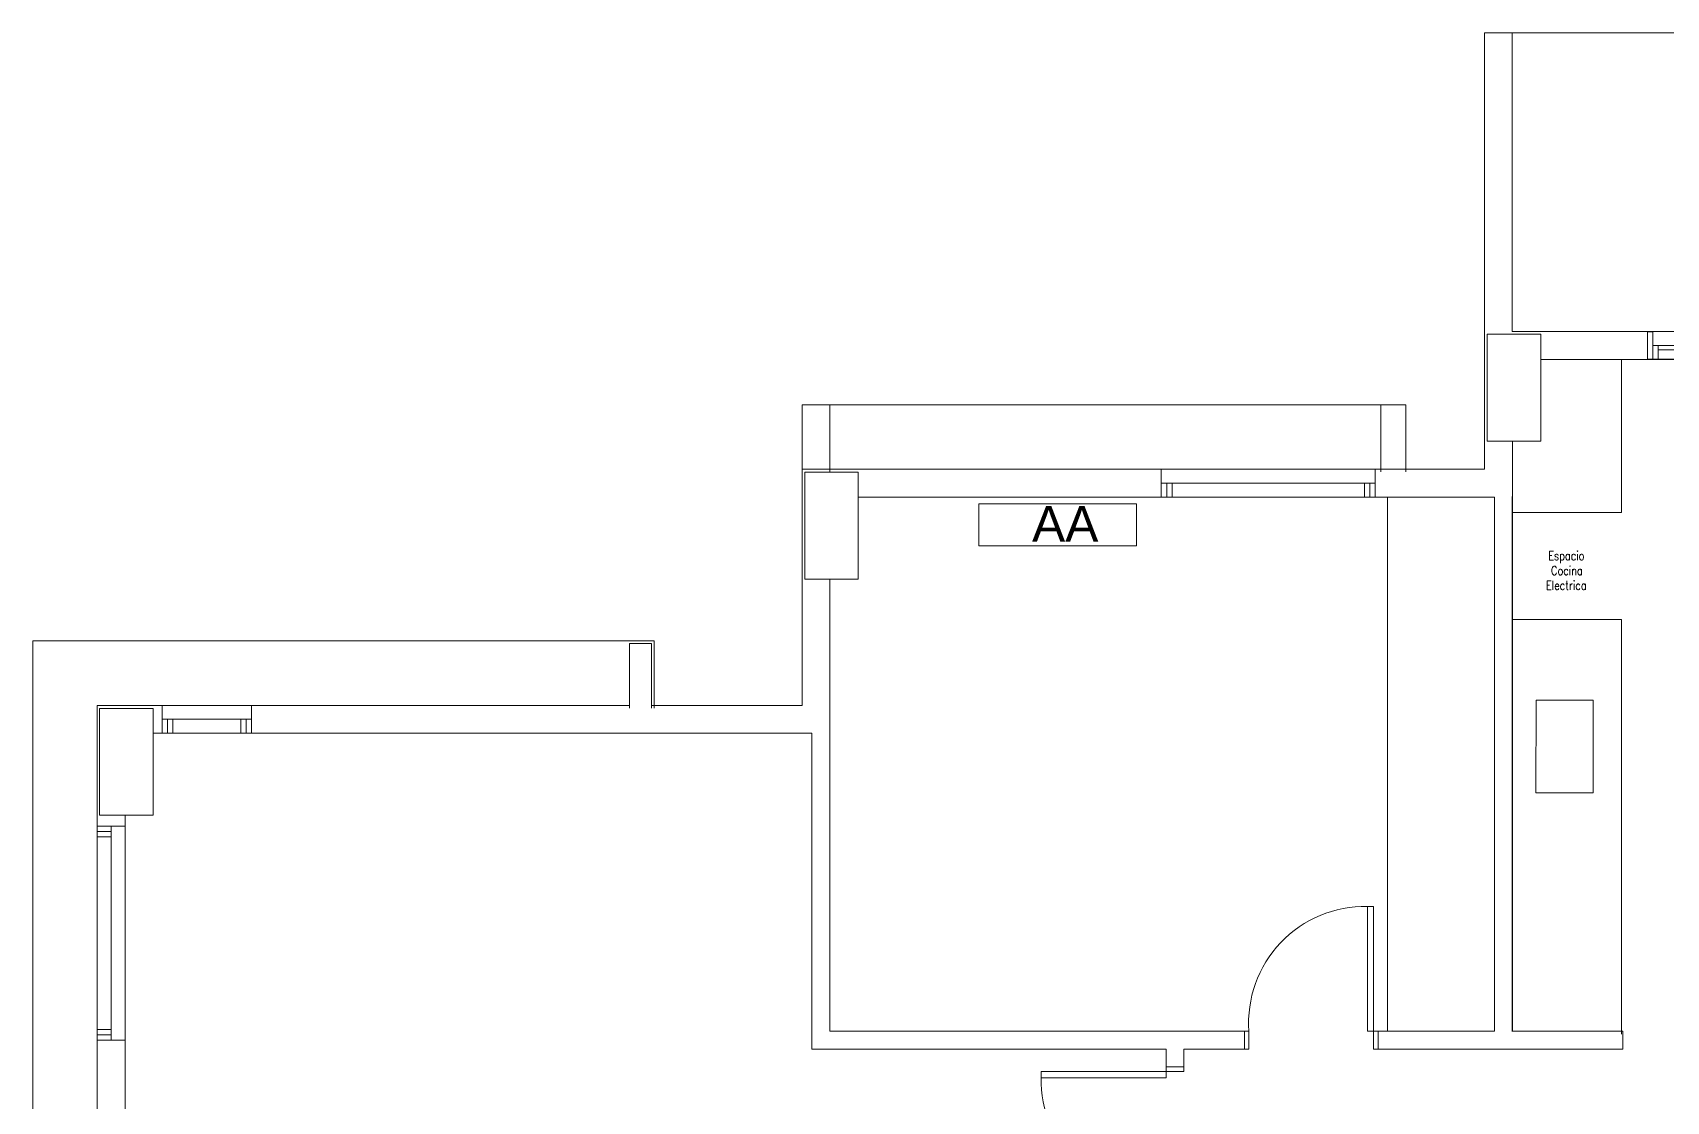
# Model space of a CAD drawing. Header units: millimetres. Extents: x 917 to 1168, y -421 to -23.
# Drawn here: x 999.09 to 1008.25, y -288.53 to -282.54 of the extents above; entities that cross this region are included whole.
import ezdxf

# ---------------------------------------------------------------- set-up
doc = ezdxf.new("R2010")
doc.units = ezdxf.units.MM
doc.header["$LTSCALE"] = 0.1
doc.linetypes.add('CONTINUA', pattern=[0])
doc.layers.get('0').update_dxf_attribs({"lineweight": 5})
doc.layers.add('Arq-Equipamiento', color=250, linetype='Continuous', lineweight=5)
doc.styles.add('Romans 1.50', font='romans.shx', dxfattribs={"width": 0.8, "height": 0.15})
doc.styles.get("Standard").update_dxf_attribs({"font": 'arial.ttf'})

# ---------------------------------------------------------------- blocks, each defined once
blk = doc.blocks.new('2-1P F')
at = {"color": 8, "lineweight": 18}
for p, q in [((744.7336, -308.3321), (744.5786, -308.3321)), ((744.5786, -308.3321), (744.5786, -310.7815)), ((744.7336, -310.0094), (744.7336, -308.3321)), ((744.7336, -308.3321), (760.7985, -308.3321)), ((744.7186, -310.0244), (744.5937, -310.0244)), ((744.5937, -310.0244), (744.5937, -310.1654)), ((744.8937, -310.0244), (744.7186, -310.0244)), ((744.7186, -310.0244), (744.8937, -310.0244)), ((745.4926, -310.0094), (744.7336, -310.0094)), ((744.8937, -310.1494), (744.8937, -310.0244)), ((744.8937, -310.0244), (744.8937, -310.1654)), ((745.4926, -310.0112), (745.4926, -310.0094)), ((745.4926, -310.0094), (746.2926, -310.0094)), ((745.4926, -310.1636), (745.4926, -310.0112)), ((745.4926, -310.0112), (745.5226, -310.0112)), ((745.5226, -310.0112), (745.5226, -310.1636)), ((745.5226, -310.1636), (745.5226, -310.0874)), ((745.5226, -310.0874), (745.5526, -310.0874)), ((745.5526, -310.0874), (745.5526, -310.1636)), ((746.2326, -310.0874), (745.5526, -310.0874)), ((744.5937, -310.1654), (744.5937, -310.6244)), ((744.5937, -310.6244), (744.5937, -310.1654)), ((744.8937, -310.1504), (744.8937, -310.1494)), ((744.8937, -310.1629), (744.8937, -310.1504)), ((744.8937, -310.1639), (744.8937, -310.1629)), ((744.8937, -310.1654), (744.8937, -310.1639)), ((744.8937, -310.6244), (744.8937, -310.1654)), ((744.8937, -310.1654), (745.4926, -310.1654)), ((745.347, -310.1654), (745.3469, -311.0241)), ((745.4926, -310.1654), (745.4926, -310.1636)), ((745.5226, -310.1636), (745.4926, -310.1636)), ((746.2926, -310.1654), (745.4926, -310.1654)), ((745.5526, -310.1636), (745.5226, -310.1636)), ((745.5526, -310.1107), (745.5526, -310.1015)), ((746.2326, -310.1107), (745.5526, -310.1107)), ((745.5526, -310.1636), (746.2326, -310.1636)), ((740.7495, -310.4195), (740.7495, -312.106)), ((740.9045, -310.4195), (740.7495, -310.4195)), ((740.9045, -310.7965), (740.9045, -310.4195)), ((743.9811, -310.4195), (740.9045, -310.4195)), ((744.1361, -310.4195), (743.9811, -310.4195)), ((743.9961, -310.4195), (743.9961, -310.7965)), ((744.1361, -310.7965), (744.1361, -310.4195)), ((744.5937, -310.6244), (744.7186, -310.6244)), ((744.7346, -310.6244), (744.5937, -310.6244)), ((744.7186, -310.6244), (744.7196, -310.6244)), ((744.7196, -310.6244), (744.7321, -310.6244)), ((744.7321, -310.6244), (744.7331, -310.6244)), ((744.7331, -310.6244), (744.7346, -310.6244)), ((744.7346, -310.6244), (744.8937, -310.6244)), ((744.7346, -313.9345), (744.7346, -310.6244)), ((742.7646, -310.7815), (740.7495, -310.7815)), ((740.7645, -310.7983), (740.7642, -310.7983)), ((740.7642, -310.7983), (740.7642, -311.3983)), ((740.7642, -310.7983), (740.7645, -310.7983)), ((740.7642, -311.3983), (740.7642, -310.7983)), ((740.8895, -310.7983), (740.7645, -310.7983)), ((740.8895, -310.7983), (740.8895, -310.7965)), ((741.0642, -310.7983), (740.8895, -310.7983)), ((740.8895, -310.7983), (741.0642, -310.7983)), ((741.0642, -310.9215), (741.0642, -310.7983)), ((741.0642, -310.7983), (741.0642, -310.9375)), ((742.7646, -310.8595), (742.7646, -310.7815)), ((742.7646, -310.7815), (743.9646, -310.7815)), ((744.5786, -310.7815), (743.9646, -310.7815)), ((743.9646, -310.7815), (743.9646, -310.8595)), ((742.7646, -310.8595), (742.7946, -310.8595)), ((742.7646, -310.9375), (742.7646, -310.8595)), ((742.7946, -310.8595), (742.8246, -310.8595)), ((742.7946, -310.9375), (742.7946, -310.8595)), ((742.7946, -310.8595), (742.7946, -310.9375)), ((742.8246, -310.8595), (743.9046, -310.8595)), ((742.8246, -310.8747), (742.8246, -310.8595)), ((742.8246, -310.8595), (742.8246, -310.9375)), ((743.9046, -310.8595), (743.9046, -310.8747)), ((743.9046, -310.8595), (743.9346, -310.8595)), ((743.9046, -310.9375), (743.9046, -310.8595)), ((743.9346, -310.8595), (743.9346, -310.9375)), ((743.9346, -310.8595), (743.9646, -310.8595)), ((743.9346, -310.9375), (743.9346, -310.8595)), ((743.9646, -310.8595), (743.9646, -310.9375)), ((741.0642, -310.9225), (741.0642, -310.9215)), ((741.0642, -310.935), (741.0642, -310.9225)), ((741.0642, -310.936), (741.0642, -310.935)), ((741.0642, -310.9375), (741.0642, -310.936)), ((741.0642, -311.3983), (741.0642, -310.9375)), ((741.0642, -310.9375), (742.7646, -310.9375)), ((742.7946, -310.9375), (742.7646, -310.9375)), ((742.8246, -310.9375), (742.7946, -310.9375)), ((742.8246, -310.9375), (743.9046, -310.9375)), ((743.9346, -310.9375), (743.9046, -310.9375)), ((743.9646, -310.9375), (743.9346, -310.9375)), ((743.9646, -310.9375), (744.6346, -310.9375)), ((744.0346, -310.9375), (744.0346, -313.9345)), ((744.6346, -310.9375), (744.6346, -313.9345)), ((744.7321, -310.936), (744.7346, -310.936)), ((744.7346, -310.935), (744.7331, -310.935)), ((744.7331, -313.936), (744.7331, -310.9375)), ((744.7331, -310.9375), (744.7346, -310.9375)), ((745.3469, -311.0241), (744.7347, -311.024)), ((740.7642, -311.3983), (740.7645, -311.3983)), ((740.7645, -311.3983), (740.7642, -311.3983)), ((740.7645, -311.3983), (740.8895, -311.3983)), ((740.8895, -311.3983), (740.7645, -311.3983)), ((740.8895, -311.3983), (741.0642, -311.3983)), ((740.9045, -313.9345), (740.9045, -311.3983)), ((744.7346, -311.624), (745.3469, -311.6241)), ((745.3469, -311.6241), (745.3468, -313.9513)), ((739.7648, -311.744), (736.4319, -311.744)), ((736.4319, -311.744), (736.4319, -316.1274)), ((739.9198, -311.744), (739.7648, -311.744)), ((739.9198, -312.121), (739.9198, -311.744)), ((739.9048, -311.759), (739.7798, -311.759)), ((739.7798, -311.759), (739.7798, -312.121)), ((739.9048, -311.759), (739.9048, -312.121)), ((736.7939, -312.106), (736.7939, -312.784)), ((737.1592, -312.106), (736.7939, -312.106)), ((737.1592, -312.184), (737.1592, -312.106)), ((737.1592, -312.106), (737.6592, -312.106)), ((739.7798, -312.106), (737.6592, -312.106)), ((737.6592, -312.106), (737.6592, -312.184)), ((740.7495, -312.106), (739.9048, -312.106)), ((744.8668, -312.5977), (744.8669, -312.0777)), ((745.1869, -312.0777), (744.8669, -312.0777)), ((745.1868, -312.5977), (745.1869, -312.0777)), ((736.8089, -312.1229), (736.8077, -312.1229)), ((736.8077, -312.1229), (736.8077, -312.7229)), ((736.8077, -312.7229), (736.8077, -312.1229)), ((736.8077, -312.1229), (736.8089, -312.1229)), ((736.9339, -312.1229), (736.8089, -312.1229)), ((736.9339, -312.1229), (736.9339, -312.121)), ((736.9499, -312.1229), (736.9339, -312.1229)), ((736.9339, -312.1229), (737.1077, -312.1229)), ((737.1077, -312.1229), (736.9499, -312.1229)), ((737.1077, -312.246), (737.1077, -312.1229)), ((737.1077, -312.1229), (737.1077, -312.262)), ((737.1592, -312.184), (737.1892, -312.184)), ((737.1592, -312.262), (737.1592, -312.184)), ((737.1892, -312.184), (737.2192, -312.184)), ((737.1892, -312.262), (737.1892, -312.184)), ((737.1892, -312.184), (737.1892, -312.262)), ((737.2192, -312.184), (737.5992, -312.184)), ((737.2192, -312.1992), (737.2192, -312.184)), ((737.2192, -312.184), (737.2192, -312.262)), ((737.5992, -312.184), (737.5992, -312.1992)), ((737.5992, -312.184), (737.6292, -312.184)), ((737.5992, -312.262), (737.5992, -312.184)), ((737.6292, -312.184), (737.6292, -312.262)), ((737.6292, -312.184), (737.6592, -312.184)), ((737.6292, -312.262), (737.6292, -312.184)), ((737.6592, -312.184), (737.6592, -312.262)), ((737.1077, -312.247), (737.1077, -312.246)), ((737.1077, -312.2595), (737.1077, -312.247)), ((737.1077, -312.2605), (737.1077, -312.2595)), ((737.1077, -312.262), (737.1077, -312.2605)), ((737.1077, -312.7229), (737.1077, -312.262)), ((737.1077, -312.262), (737.1592, -312.262)), ((737.1892, -312.262), (737.1592, -312.262)), ((737.2192, -312.262), (737.1892, -312.262)), ((737.2192, -312.262), (737.5992, -312.262)), ((737.6292, -312.262), (737.5992, -312.262)), ((737.6592, -312.262), (737.6292, -312.262)), ((737.6592, -312.262), (740.8045, -312.262)), ((740.8045, -312.262), (740.8045, -314.0345)), ((744.8668, -312.5977), (745.1868, -312.5977)), ((736.8077, -312.7229), (736.8089, -312.7229)), ((736.9499, -312.7229), (736.8077, -312.7229)), ((736.8089, -312.7229), (736.9339, -312.7229)), ((736.9339, -312.7229), (736.9349, -312.7229)), ((736.9349, -312.7229), (736.9474, -312.7229)), ((736.9474, -312.7229), (736.9484, -312.7229)), ((736.9484, -312.7229), (736.9499, -312.7229)), ((736.9499, -312.7229), (737.1077, -312.7229)), ((736.9499, -312.784), (736.9499, -312.7229)), ((736.7939, -312.784), (736.7939, -312.814)), ((736.8719, -312.784), (736.7939, -312.784)), ((736.7939, -312.814), (736.7939, -312.844)), ((736.8719, -312.814), (736.7939, -312.814)), ((736.7939, -312.814), (736.8719, -312.814)), ((736.7939, -312.844), (736.8719, -312.844)), ((736.7939, -313.924), (736.7939, -312.844)), ((736.8719, -312.844), (736.8566, -312.844)), ((736.8719, -312.784), (736.9499, -312.784)), ((736.8719, -312.814), (736.8719, -312.784)), ((736.8719, -312.844), (736.8719, -312.814)), ((736.8719, -313.924), (736.8719, -312.844)), ((736.9499, -312.784), (736.9499, -313.984)), ((743.9209, -313.9345), (743.9209, -313.2345)), ((743.9209, -313.2345), (743.9559, -313.2345)), ((743.9559, -313.2345), (743.9559, -313.9345)), ((736.7939, -313.924), (736.7939, -313.954)), ((736.8719, -313.924), (736.7939, -313.924)), ((736.8566, -313.924), (736.8719, -313.924)), ((736.8719, -313.954), (736.8719, -313.924)), ((743.2309, -313.9345), (740.9045, -313.9345)), ((743.2309, -314.0345), (743.2309, -313.9345)), ((743.2309, -313.9345), (743.2559, -313.9345)), ((743.2559, -313.9345), (743.2559, -314.0345)), ((743.9559, -313.9345), (743.9209, -313.9345)), ((743.9559, -314.0345), (743.9559, -313.9345)), ((743.9559, -313.9345), (743.9809, -313.9345)), ((744.6346, -313.9345), (743.9809, -313.9345)), ((743.9809, -313.9345), (743.9809, -314.0345)), ((745.3542, -313.9345), (744.7346, -313.9345)), ((745.3542, -314.0345), (745.3542, -313.9345)), ((736.7939, -313.954), (736.8719, -313.954)), ((736.7939, -313.954), (736.7939, -313.984)), ((736.8719, -313.954), (736.7939, -313.954)), ((736.7939, -313.984), (736.7939, -316.1424)), ((736.7939, -313.984), (736.8719, -313.984)), ((736.8719, -313.984), (736.8719, -313.954)), ((736.9499, -313.984), (736.8719, -313.984)), ((736.9499, -316.1302), (736.9499, -313.984)), ((740.8045, -314.0345), (742.7909, -314.0345)), ((742.7909, -314.0345), (742.7909, -314.135)), ((742.8909, -314.0345), (743.2309, -314.0345)), ((742.8909, -314.135), (742.8909, -314.0345)), ((743.2559, -314.0345), (743.2309, -314.0345)), ((743.9809, -314.0345), (743.9559, -314.0345)), ((743.9809, -314.0345), (745.3542, -314.0345)), ((742.0909, -314.16), (742.7909, -314.16)), ((742.0909, -314.195), (742.0909, -314.16)), ((742.7909, -314.195), (742.0909, -314.195)), ((742.7909, -314.135), (742.8909, -314.135)), ((742.7909, -314.16), (742.7909, -314.135)), ((742.7909, -314.16), (742.7909, -314.195)), ((742.8909, -314.16), (742.7909, -314.16)), ((742.8909, -314.135), (742.8909, -314.16))]:
    blk.add_line(p, q, dxfattribs=at)
for centre, start, end in [((743.9077, -313.8878), 88.83598, 184.10162), ((742.7442, -314.2083), 178.83598, 274.10162)]:
    blk.add_arc(centre, 0.6534, start, end, dxfattribs=at)
at = {"layer": 'Arq-Equipamiento', "color": 8, "linetype": 'CONTINUA', "lineweight": 18}
blk.add_lwpolyline([(742.6251, -310.9752), (741.74, -310.9752), (741.74, -311.2107), (742.6251, -311.2107)], close=True, dxfattribs=at)
at = {"color": 8, "lineweight": 18, "style": 'Romans 1.50', "width": 0.8}
for s, p in [('Espacio', (744.9351, -311.2914)), ('Cocina', (744.9513, -311.3748)), ('Electrica', (744.9228, -311.4581))]:
    blk.add_text(s, height=0.05, dxfattribs=at).set_placement(p)
at = {"color": 8, "lineweight": 18, "insert": (742.4117, -310.9883), "char_height": 0.2, "attachment_point": 3}
blk.add_mtext_dynamic_manual_height_columns('AA', width=1, gutter_width=12.5, heights=[0], dxfattribs=at)

msp = doc.modelspace()

# ---------------------------------------------------------------- block references
at = {"color": 2, "linetype": 'CONTINUA', "lineweight": 13}
msp.add_blockref('2-1P F', (262.6567, 25.7959), dxfattribs=at)

doc.saveas('drawing.dxf')
